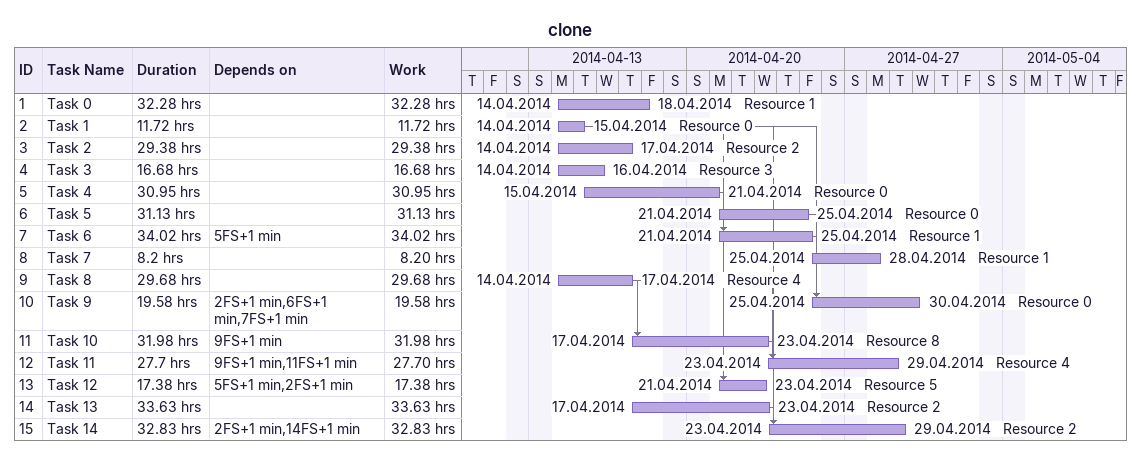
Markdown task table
clone

| ID | Task | Duration | Start | Finish | Predecessors | Resources | Work (h) |
|---|---|---|---|---|---|---|---|
| 1 | Task 0 | 32.28h | 2014-04-14 | 2014-04-18 |  | Resource 1 | 32.28 |
| 2 | Task 1 | 11.72h | 2014-04-14 | 2014-04-15 |  | Resource 0 | 11.72 |
| 3 | Task 2 | 29.38h | 2014-04-14 | 2014-04-17 |  | Resource 2 | 29.38 |
| 4 | Task 3 | 16.68h | 2014-04-14 | 2014-04-16 |  | Resource 3 | 16.68 |
| 5 | Task 4 | 30.95h | 2014-04-15 | 2014-04-21 |  | Resource 0 | 30.95 |
| 6 | Task 5 | 31.13h | 2014-04-21 | 2014-04-25 |  | Resource 0 | 31.13 |
| 7 | Task 6 | 34.02h | 2014-04-21 | 2014-04-25 | 5FS+1min | Resource 1 | 34.02 |
| 8 | Task 7 | 8.2h | 2014-04-25 | 2014-04-28 |  | Resource 1 | 8.20 |
| 9 | Task 8 | 29.68h | 2014-04-14 | 2014-04-17 |  | Resource 4 | 29.68 |
| 10 | Task 9 | 19.58h | 2014-04-25 | 2014-04-30 | 2FS+1min, 6FS+1min, 7FS+1min | Resource 0 | 19.58 |
| 11 | Task 10 | 31.98h | 2014-04-17 | 2014-04-23 | 9FS+1min | Resource 8 | 31.98 |
| 12 | Task 11 | 27.7h | 2014-04-23 | 2014-04-29 | 9FS+1min, 11FS+1min | Resource 4 | 27.70 |
| 13 | Task 12 | 17.38h | 2014-04-21 | 2014-04-23 | 5FS+1min, 2FS+1min | Resource 5 | 17.38 |
| 14 | Task 13 | 33.63h | 2014-04-17 | 2014-04-23 |  | Resource 2 | 33.63 |
| 15 | Task 14 | 32.83h | 2014-04-23 | 2014-04-29 | 2FS+1min, 14FS+1min | Resource 2 | 32.83 |
